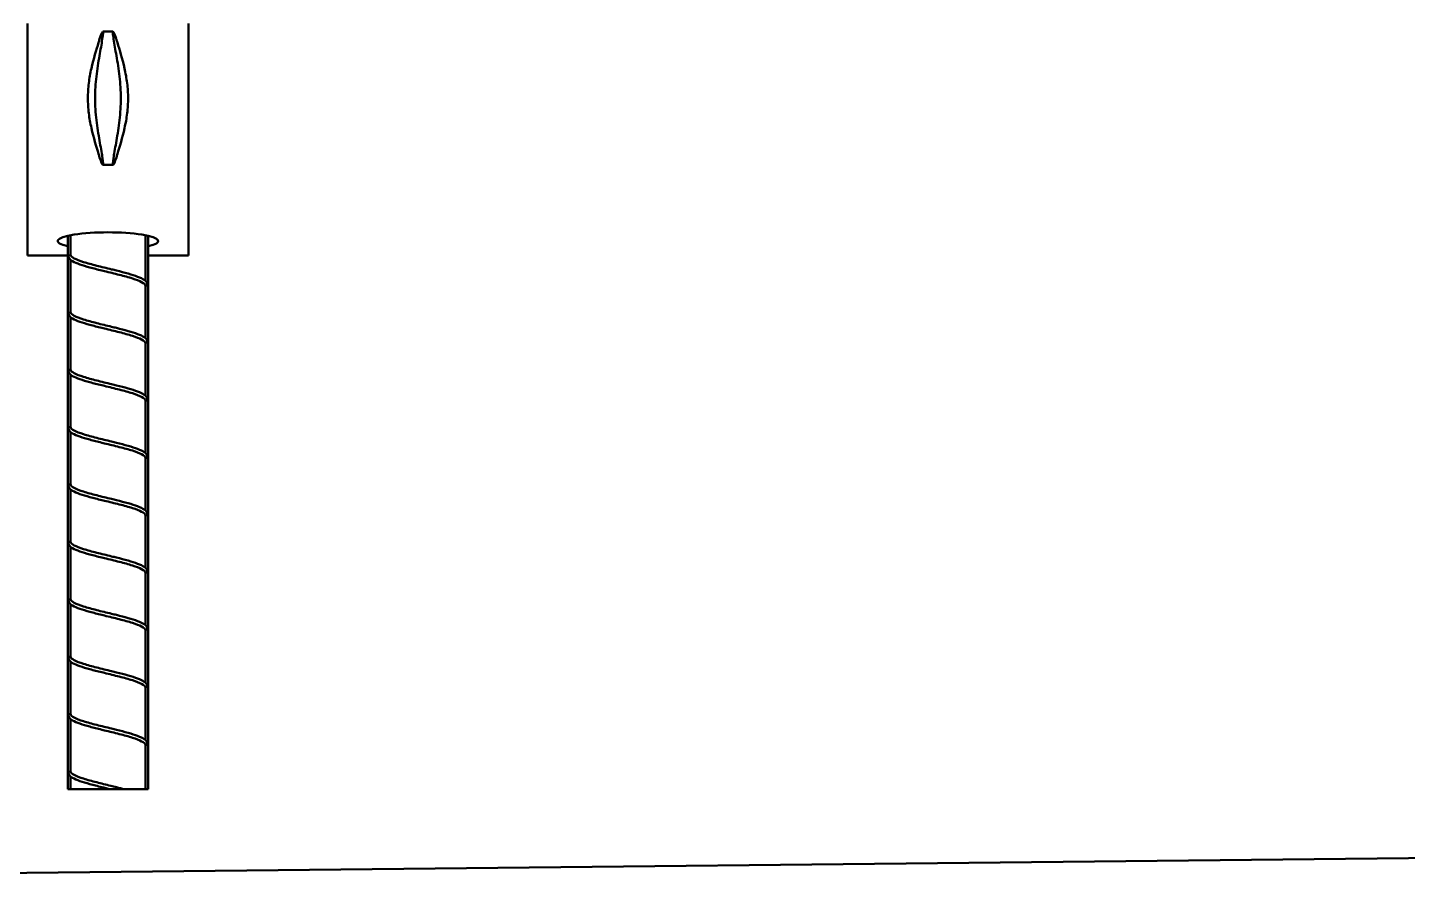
# Model space of a CAD drawing. Header units: inches. Extents: x 31 to 195, y 77 to 126.
# Drawn here: x 76.43 to 85.02, y 84.1 to 89.43 of the extents above; entities that cross this region are included whole.
import ezdxf

# ---------------------------------------------------------------- set-up
doc = ezdxf.new("R2010")
doc.units = ezdxf.units.IN
doc.header["$LTSCALE"] = 8
doc.header["$MEASUREMENT"] = 0
doc.layers.add('Visible (ANSI)', color=7, linetype='Continuous', lineweight=50)

msp = doc.modelspace()

# ---------------------------------------------------------------- linework, layer by layer
at = {"layer": 'Visible (ANSI)'}
for p, q in [((76.433108, 88.584217), (76.433108, 89.451351)), ((77.433108, 89.451351), (77.433108, 88.584217)), ((76.964372, 89.402207), (76.901513, 89.402182)), ((76.433108, 88.584217), (76.433108, 88.214914)), ((77.433108, 88.214914), (77.433108, 88.584217)), ((76.964702, 88.572207), (76.901843, 88.572182)), ((76.433108, 88.009082), (76.433108, 88.214914)), ((77.433108, 88.214914), (77.433108, 88.009082)), ((76.683733, 88.131541), (76.683733, 84.687955)), ((76.699213, 88.134825), (76.699213, 88.013677)), ((77.167003, 87.850848), (77.167003, 88.134825)), ((77.182483, 88.131541), (77.182483, 84.687955)), ((76.683733, 88.009082), (76.433108, 88.009082)), ((76.699213, 87.983028), (76.699213, 87.656534)), ((77.433108, 88.009082), (77.182483, 88.009082)), ((77.167003, 87.493705), (77.167003, 87.820421)), ((76.699213, 87.625886), (76.699213, 87.299392)), ((77.167003, 87.136562), (77.167003, 87.463278)), ((76.699213, 87.268743), (76.699213, 86.942249)), ((77.167003, 86.779419), (77.167003, 87.106135)), ((76.699213, 86.9116), (76.699213, 86.585106)), ((77.167003, 86.422276), (77.167003, 86.748992)), ((76.699213, 86.554457), (76.699213, 86.227963)), ((77.167003, 86.065133), (77.167003, 86.391849)), ((76.699213, 86.197314), (76.699213, 85.87082)), ((77.167003, 85.707991), (77.167003, 86.034706)), ((76.699213, 85.840171), (76.699213, 85.513677)), ((77.167003, 85.350848), (77.167003, 85.677564)), ((76.699213, 85.483028), (76.699213, 85.156534)), ((77.167003, 84.993705), (77.167003, 85.320421)), ((76.699213, 85.125886), (76.699213, 84.799392)), ((147.683733, 84.911013), (69.433118, 84.095903)), ((77.167003, 84.687955), (77.167003, 84.963278)), ((76.699213, 84.768743), (76.699213, 84.687955)), ((76.699213, 84.687955), (76.683733, 84.687955)), ((76.948878, 84.687955), (76.699213, 84.687955)), ((76.996271, 84.687955), (76.948878, 84.687955)), ((77.035968, 84.687955), (76.996271, 84.687955)), ((77.167003, 84.687955), (77.035968, 84.687955)), ((77.182483, 84.687955), (77.167003, 84.687955))]:
    msp.add_line(p, q, dxfattribs=at)
msp.add_ellipse((76.933108, 88.098838), major_axis=(-0.3125, 0), ratio=0.17364818, start_param=2.49476558, end_param=6.93001238, dxfattribs=at)
for points, knots in [([(76.880358, 89.35406), (76.880597, 89.354879), (76.880837, 89.355686), (76.885208, 89.370236), (76.889767, 89.3822), (76.897207, 89.398177), (76.900034, 89.402181), (76.901513, 89.402182)], [1.497528794, 1.497528794, 1.497528794, 1.497528794, 1.506293997, 1.506293997, 1.65781056, 1.65781056, 1.809327124, 1.809327124, 1.809327124, 1.809327124]), ([(76.901513, 89.402182), (76.902971, 89.402182), (76.903298, 89.398278), (76.901724, 89.382407), (76.899885, 89.370444), (76.897831, 89.355818), (76.89771, 89.354949), (76.897587, 89.354066)], [1.809327124, 1.809327124, 1.809327124, 1.809327124, 1.958690232, 1.958690232, 2.10805334, 2.10805334, 2.117335061, 2.117335061, 2.117335061, 2.117335061]), ([(76.968336, 89.354095), (76.968213, 89.354977), (76.968091, 89.355846), (76.966026, 89.37047), (76.964177, 89.382432), (76.962591, 89.398302), (76.962914, 89.402206), (76.964372, 89.402207)], [0.290928147, 0.290928147, 0.290928147, 0.290928147, 0.300209869, 0.300209869, 0.449572977, 0.449572977, 0.598936084, 0.598936084, 0.598936084, 0.598936084]), ([(76.964372, 89.402207), (76.965857, 89.402207), (76.968702, 89.398175), (76.976193, 89.382093), (76.980783, 89.370052), (76.985148, 89.355516), (76.985357, 89.354813), (76.985566, 89.354101)], [0.598936084, 0.598936084, 0.598936084, 0.598936084, 0.75103081, 0.75103081, 0.903125536, 0.903125536, 0.9107477, 0.9107477, 0.9107477, 0.9107477]), ([(76.808108, 88.987144), (76.808095, 89.017854), (76.810043, 89.049426), (76.817652, 89.112098), (76.823291, 89.143202), (76.843337, 89.232999), (76.860687, 89.288217), (76.87632, 89.340381), (76.878361, 89.347238), (76.880358, 89.35406)], [1.09730069, 1.09730069, 1.09730069, 1.09730069, 1.33130605, 1.33130605, 1.56531141, 1.56531141, 2.03332213, 2.03332213, 2.10345787, 2.10345787, 2.10345787, 2.10345787]), ([(76.897587, 89.354066), (76.893273, 89.323001), (76.886839, 89.288225), (76.873272, 89.210872), (76.866157, 89.167833), (76.856028, 89.078785), (76.853089, 89.032763), (76.853108, 88.987162)], [-1.02033115, -1.02033115, -1.02033115, -1.02033115, -0.69495997, -0.69495997, -0.34747998, -0.34747998, 0, 0, 0, 0]), ([(77.013108, 88.987226), (77.013089, 89.032827), (77.010114, 89.078846), (76.999914, 89.167886), (76.992766, 89.210919), (76.979137, 89.288261), (76.972675, 89.323033), (76.968336, 89.354095)], [6.66177475, 6.66177475, 6.66177475, 6.66177475, 7.00925474, 7.00925474, 7.35673472, 7.35673472, 7.6821059, 7.6821059, 7.6821059, 7.6821059]), ([(76.985566, 89.354101), (76.987568, 89.347281), (76.989615, 89.340426), (77.005289, 89.288275), (77.022683, 89.23307), (77.0428, 89.143289), (77.048464, 89.11219), (77.056123, 89.049524), (77.058095, 89.017953), (77.058108, 88.987244)], [7.00204599, 7.00204599, 7.00204599, 7.00204599, 7.07218173, 7.07218173, 7.54019245, 7.54019245, 7.77419781, 7.77419781, 8.00820317, 8.00820317, 8.00820317, 8.00820317]), ([(76.880649, 88.620287), (76.878647, 88.627107), (76.8766, 88.633963), (76.860926, 88.686114), (76.843532, 88.741318), (76.823415, 88.831099), (76.817751, 88.862198), (76.810092, 88.924864), (76.80812, 88.956435), (76.808108, 88.987144)], [7.00204599, 7.00204599, 7.00204599, 7.00204599, 7.07218173, 7.07218173, 7.54019245, 7.54019245, 7.77419781, 7.77419781, 8.00820317, 8.00820317, 8.00820317, 8.00820317]), ([(76.853108, 88.987162), (76.853126, 88.941561), (76.856101, 88.895542), (76.866301, 88.806502), (76.87345, 88.763469), (76.887079, 88.686127), (76.89354, 88.651355), (76.897879, 88.620294)], [0, 0, 0, 0, 0.34747998, 0.34747998, 0.69495997, 0.69495997, 1.02033115, 1.02033115, 1.02033115, 1.02033115]), ([(76.968628, 88.620322), (76.972942, 88.651387), (76.979376, 88.686164), (76.992943, 88.763517), (77.000058, 88.806555), (77.010187, 88.895604), (77.013126, 88.941625), (77.013108, 88.987226)], [5.6414436, 5.6414436, 5.6414436, 5.6414436, 5.96681478, 5.96681478, 6.31429477, 6.31429477, 6.66177475, 6.66177475, 6.66177475, 6.66177475]), ([(77.058108, 88.987244), (77.05812, 88.956534), (77.056172, 88.924962), (77.048563, 88.86229), (77.042924, 88.831186), (77.022878, 88.74139), (77.005529, 88.686171), (76.989896, 88.634008), (76.987854, 88.62715), (76.985858, 88.620329)], [1.09730069, 1.09730069, 1.09730069, 1.09730069, 1.33130605, 1.33130605, 1.56531141, 1.56531141, 2.03332213, 2.03332213, 2.10345787, 2.10345787, 2.10345787, 2.10345787]), ([(76.901843, 88.572182), (76.900358, 88.572181), (76.897513, 88.576213), (76.890022, 88.592295), (76.885432, 88.604336), (76.881067, 88.618872), (76.880858, 88.619575), (76.880649, 88.620287)], [0.598936084, 0.598936084, 0.598936084, 0.598936084, 0.75103081, 0.75103081, 0.903125536, 0.903125536, 0.9107477, 0.9107477, 0.9107477, 0.9107477]), ([(76.897879, 88.620294), (76.898002, 88.619411), (76.898124, 88.618542), (76.900189, 88.603918), (76.902038, 88.591956), (76.903624, 88.576087), (76.903301, 88.572182), (76.901843, 88.572182)], [0.290928147, 0.290928147, 0.290928147, 0.290928147, 0.300209869, 0.300209869, 0.449572977, 0.449572977, 0.598936084, 0.598936084, 0.598936084, 0.598936084]), ([(76.964702, 88.572207), (76.963244, 88.572206), (76.962918, 88.57611), (76.964491, 88.591981), (76.96633, 88.603944), (76.968384, 88.61857), (76.968505, 88.619439), (76.968628, 88.620322)], [1.809325195, 1.809325195, 1.809325195, 1.809325195, 1.958688303, 1.958688303, 2.108051411, 2.108051411, 2.117333132, 2.117333132, 2.117333132, 2.117333132]), ([(76.985858, 88.620329), (76.985649, 88.619617), (76.985441, 88.618914), (76.981088, 88.604374), (76.976507, 88.59233), (76.969029, 88.576241), (76.966187, 88.572207), (76.964702, 88.572207)], [1.49751358, 1.49751358, 1.49751358, 1.49751358, 1.505135743, 1.505135743, 1.657230469, 1.657230469, 1.809325195, 1.809325195, 1.809325195, 1.809325195]), ([(76.688625, 88.00066), (76.688599, 88.000794), (76.688575, 88.000928), (76.688401, 88.001974), (76.688332, 88.002908), (76.688347, 88.003836)], [0.38437867002, 0.38437867002, 0.38437867002, 0.38437867002, 0.38542915143, 0.38542915143, 0.39249734032, 0.39249734032, 0.39249734032, 0.39249734032]), ([(76.688347, 88.003836), (76.688347, 88.003838), (76.688347, 88.003839), (76.688361, 88.004741), (76.688454, 88.00564), (76.68864, 88.006505), (76.688884, 88.007644), (76.689281, 88.008694), (76.690451, 88.010508), (76.69118, 88.011228), (76.693026, 88.012432), (76.694161, 88.012877), (76.696615, 88.01346), (76.697886, 88.013614), (76.699213, 88.013677)], [0.3924973403, 0.3924973403, 0.3924973403, 0.3924973403, 0.392510316, 0.392510316, 0.3993691772, 0.3993691772, 0.3993691772, 0.408407219, 0.408407219, 0.4171700135, 0.4171700135, 0.4267990698, 0.4267990698, 0.4356401598, 0.4356401598, 0.4356401598, 0.4356401598]), ([(76.894272, 87.91553), (76.868605, 87.921842), (76.843264, 87.928235), (76.797405, 87.940812), (76.776286, 87.947152), (76.740091, 87.959906), (76.724729, 87.966452), (76.701389, 87.980142), (76.693211, 87.986737), (76.689229, 87.998086), (76.688884, 87.99933), (76.688625, 88.00066)], [0, 0, 0, 0, 0.203430746, 0.203430746, 0.404937263, 0.404937263, 0.610847612, 0.610847612, 0.824043032, 0.824043032, 0.848613207, 0.848613207, 0.848613207, 0.848613207]), ([(76.699213, 88.013677), (76.701222, 88.00606), (76.709512, 87.998518), (76.737665, 87.983283), (76.757244, 87.975742), (76.805073, 87.960507), (76.832838, 87.952965), (76.892764, 87.93773), (76.924318, 87.930188), (76.965705, 87.920105), (76.97573, 87.917646), (76.985598, 87.915191)], [0, 0, 0, 0, 0.24627901, 0.24627901, 0.49255802, 0.49255802, 0.73883703, 0.73883703, 0.98511604, 0.98511604, 1.06484963, 1.06484963, 1.06484963, 1.06484963]), ([(77.167003, 87.820421), (77.164993, 87.828038), (77.156704, 87.83558), (77.12855, 87.850815), (77.108971, 87.858356), (77.061143, 87.873591), (77.033377, 87.881133), (76.973451, 87.896368), (76.941897, 87.90391), (76.905147, 87.912863), (76.89969, 87.914198), (76.894272, 87.91553)], [0, 0, 0, 0, 0.24627901, 0.24627901, 0.49255802, 0.49255802, 0.73883703, 0.73883703, 0.98511604, 0.98511604, 1.02832352, 1.02832352, 1.02832352, 1.02832352]), ([(76.985598, 87.915191), (77.011061, 87.908855), (77.035931, 87.902437), (77.08041, 87.889803), (77.100605, 87.883431), (77.134656, 87.870564), (77.14875, 87.863956), (77.168653, 87.85037), (77.175426, 87.844102), (77.177577, 87.833082)], [0, 0, 0, 0, 0.203969624, 0.203969624, 0.406026718, 0.406026718, 0.612891389, 0.612891389, 0.811777187, 0.811777187, 0.811777187, 0.811777187]), ([(77.177868, 87.830288), (77.177885, 87.829202), (77.177791, 87.828113), (77.177314, 87.826028), (77.176933, 87.825066), (77.175817, 87.823394), (77.175123, 87.822731), (77.173718, 87.821836), (77.173094, 87.821544), (77.171701, 87.821049), (77.170931, 87.82086), (77.169143, 87.820551), (77.168089, 87.820457), (77.167003, 87.820421)], [0.1752991107, 0.1752991107, 0.1752991107, 0.1752991107, 0.1831566918, 0.1831566918, 0.1911812827, 0.1911812827, 0.1990584006, 0.1990584006, 0.2045175317, 0.2045175317, 0.2105546456, 0.2105546456, 0.2181698195, 0.2181698195, 0.2181698195, 0.2181698195]), ([(77.177578, 87.833082), (77.177707, 87.83242), (77.177793, 87.831745), (77.177854, 87.830808), (77.177864, 87.830548), (77.177868, 87.830288)], [0.16849143809, 0.16849143809, 0.16849143809, 0.16849143809, 0.17341945123, 0.17341945123, 0.17529911074, 0.17529911074, 0.17529911074, 0.17529911074]), ([(76.688625, 87.643517), (76.688619, 87.643549), (76.688613, 87.643581), (76.688418, 87.644617), (76.688331, 87.645658), (76.688347, 87.646693)], [0.39513894314, 0.39513894314, 0.39513894314, 0.39513894314, 0.39538977367, 0.39538977367, 0.4032782231, 0.4032782231, 0.4032782231, 0.4032782231]), ([(76.688347, 87.646693), (76.688349, 87.646829), (76.688353, 87.646965), (76.688359, 87.6471), (76.688414, 87.648406), (76.688636, 87.649688), (76.689456, 87.651885), (76.689993, 87.652781), (76.691452, 87.654322), (76.692343, 87.65491), (76.694542, 87.655874), (76.695898, 87.656198), (76.697981, 87.656455), (76.698593, 87.656505), (76.699213, 87.656534)], [0.4032782231, 0.4032782231, 0.4032782231, 0.4032782231, 0.4043129536, 0.4043129536, 0.4043129536, 0.414280969, 0.414280969, 0.4230712239, 0.4230712239, 0.4321763203, 0.4321763203, 0.4428090223, 0.4428090223, 0.4470970978, 0.4470970978, 0.4470970978, 0.4470970978]), ([(76.894272, 87.558387), (76.868605, 87.564699), (76.843264, 87.571092), (76.797405, 87.583669), (76.776286, 87.590009), (76.740091, 87.602763), (76.724729, 87.609309), (76.701389, 87.622999), (76.693211, 87.629595), (76.689229, 87.640943), (76.688884, 87.642187), (76.688625, 87.643517)], [0, 0, 0, 0, 0.203430746, 0.203430746, 0.404937263, 0.404937263, 0.610847612, 0.610847612, 0.824043032, 0.824043032, 0.848613207, 0.848613207, 0.848613207, 0.848613207]), ([(76.699213, 87.656534), (76.701222, 87.648917), (76.709512, 87.641375), (76.737665, 87.62614), (76.757244, 87.618599), (76.805073, 87.603364), (76.832838, 87.595822), (76.892764, 87.580587), (76.924318, 87.573046), (76.965705, 87.562962), (76.97573, 87.560504), (76.985598, 87.558048)], [0, 0, 0, 0, 0.24627901, 0.24627901, 0.49255802, 0.49255802, 0.73883703, 0.73883703, 0.98511604, 0.98511604, 1.06484963, 1.06484963, 1.06484963, 1.06484963]), ([(77.167003, 87.463278), (77.164993, 87.470895), (77.156704, 87.478437), (77.12855, 87.493672), (77.108971, 87.501214), (77.061143, 87.516449), (77.033377, 87.52399), (76.973451, 87.539225), (76.941897, 87.546767), (76.905147, 87.555721), (76.89969, 87.557055), (76.894272, 87.558387)], [0, 0, 0, 0, 0.24627901, 0.24627901, 0.49255802, 0.49255802, 0.73883703, 0.73883703, 0.98511604, 0.98511604, 1.02832352, 1.02832352, 1.02832352, 1.02832352]), ([(76.985598, 87.558048), (77.011061, 87.551712), (77.035931, 87.545294), (77.08041, 87.53266), (77.100605, 87.526288), (77.134656, 87.513422), (77.14875, 87.506813), (77.168653, 87.493227), (77.175426, 87.486959), (77.177577, 87.47594)], [0, 0, 0, 0, 0.203969624, 0.203969624, 0.406026718, 0.406026718, 0.612891389, 0.612891389, 0.811777187, 0.811777187, 0.811777187, 0.811777187]), ([(77.177868, 87.473145), (77.177875, 87.4727), (77.177863, 87.472255), (77.177743, 87.470618), (77.177509, 87.469459), (77.176683, 87.467461), (77.176147, 87.466651), (77.174995, 87.465529), (77.174486, 87.465156), (77.17332, 87.464497), (77.172663, 87.464227), (77.170637, 87.4636), (77.169129, 87.463381), (77.167341, 87.46329), (77.167172, 87.463283), (77.167003, 87.463278)], [0.1675796644, 0.1675796644, 0.1675796644, 0.1675796644, 0.1708946609, 0.1708946609, 0.1799029974, 0.1799029974, 0.1880046101, 0.1880046101, 0.1932974994, 0.1932974994, 0.1990819275, 0.1990819275, 0.2102897026, 0.2102897026, 0.211455362, 0.211455362, 0.211455362, 0.211455362]), ([(76.688347, 87.28955), (76.688352, 87.289879), (76.688368, 87.290206), (76.688498, 87.291796), (76.688762, 87.29302), (76.689666, 87.295124), (76.690249, 87.295978), (76.691806, 87.297443), (76.692754, 87.297993), (76.695073, 87.298881), (76.6965, 87.299166), (76.698432, 87.299346), (76.698821, 87.299373), (76.699213, 87.299392)], [0.2178489904, 0.2178489904, 0.2178489904, 0.2178489904, 0.2204727053, 0.2204727053, 0.2306636802, 0.2306636802, 0.2398632303, 0.2398632303, 0.2495796975, 0.2495796975, 0.2610517094, 0.2610517094, 0.2639067203, 0.2639067203, 0.2639067203, 0.2639067203]), ([(76.699213, 87.299392), (76.701222, 87.291774), (76.709512, 87.284232), (76.737665, 87.268997), (76.757244, 87.261456), (76.805073, 87.246221), (76.832838, 87.238679), (76.892764, 87.223444), (76.924318, 87.215903), (76.965705, 87.205819), (76.97573, 87.203361), (76.985598, 87.200905)], [0, 0, 0, 0, 0.24627901, 0.24627901, 0.49255802, 0.49255802, 0.73883703, 0.73883703, 0.98511604, 0.98511604, 1.06484963, 1.06484963, 1.06484963, 1.06484963]), ([(76.688625, 87.286374), (76.688622, 87.286391), (76.688619, 87.286407), (76.68842, 87.287445), (76.68833, 87.288501), (76.688347, 87.28955)], [0.20932914629, 0.20932914629, 0.20932914629, 0.20932914629, 0.20946479849, 0.20946479849, 0.21784899037, 0.21784899037, 0.21784899037, 0.21784899037]), ([(76.894272, 87.201244), (76.868605, 87.207556), (76.843264, 87.213949), (76.797405, 87.226526), (76.776286, 87.232866), (76.740091, 87.24562), (76.724729, 87.252166), (76.701389, 87.265856), (76.693211, 87.272452), (76.689229, 87.2838), (76.688884, 87.285045), (76.688625, 87.286374)], [0, 0, 0, 0, 0.203430746, 0.203430746, 0.404937263, 0.404937263, 0.610847612, 0.610847612, 0.824043032, 0.824043032, 0.848613207, 0.848613207, 0.848613207, 0.848613207]), ([(77.167003, 87.106135), (77.164993, 87.113752), (77.156704, 87.121294), (77.12855, 87.136529), (77.108971, 87.144071), (77.061143, 87.159306), (77.033377, 87.166847), (76.973451, 87.182082), (76.941897, 87.189624), (76.905147, 87.198578), (76.89969, 87.199912), (76.894272, 87.201244)], [0, 0, 0, 0, 0.24627901, 0.24627901, 0.49255802, 0.49255802, 0.73883703, 0.73883703, 0.98511604, 0.98511604, 1.02832352, 1.02832352, 1.02832352, 1.02832352]), ([(76.985598, 87.200905), (77.011061, 87.194569), (77.035931, 87.188151), (77.08041, 87.175517), (77.100605, 87.169145), (77.134656, 87.156279), (77.14875, 87.14967), (77.168653, 87.136084), (77.175426, 87.129816), (77.177577, 87.118797)], [0, 0, 0, 0, 0.203969624, 0.203969624, 0.406026718, 0.406026718, 0.612891389, 0.612891389, 0.811777187, 0.811777187, 0.811777187, 0.811777187]), ([(77.177868, 87.116002), (77.177882, 87.115098), (77.177819, 87.114192), (77.177466, 87.112228), (77.177128, 87.111212), (77.176101, 87.109448), (77.175455, 87.108741), (77.174127, 87.10778), (77.173537, 87.107464), (77.172212, 87.106919), (77.171476, 87.106707), (77.169555, 87.106304), (77.168305, 87.106178), (77.167003, 87.106135)], [0.1845157507, 0.1845157507, 0.1845157507, 0.1845157507, 0.1910435178, 0.1910435178, 0.1992191078, 0.1992191078, 0.2070506447, 0.2070506447, 0.2123951295, 0.2123951295, 0.2182873796, 0.2182873796, 0.2272560261, 0.2272560261, 0.2272560261, 0.2272560261]), ([(77.177578, 87.118797), (77.17767, 87.118323), (77.17774, 87.117843), (77.177834, 87.11691), (77.177861, 87.116456), (77.177868, 87.116002)], [0.17771291799, 0.17771291799, 0.17771291799, 0.17771291799, 0.18123996023, 0.18123996023, 0.18451575071, 0.18451575071, 0.18451575071, 0.18451575071]), ([(76.688625, 86.929231), (76.688578, 86.929474), (76.688536, 86.92972), (76.688386, 86.930771), (76.688334, 86.931592), (76.688347, 86.932407)], [0.21651294386, 0.21651294386, 0.21651294386, 0.21651294386, 0.21857232753, 0.21857232753, 0.22526454116, 0.22526454116, 0.22526454116, 0.22526454116]), ([(76.688347, 86.932407), (76.688356, 86.932959), (76.688394, 86.933509), (76.688622, 86.935265), (76.688937, 86.936421), (76.689944, 86.938422), (76.690588, 86.939231), (76.692253, 86.940586), (76.693267, 86.9411), (76.695776, 86.941904), (76.697289, 86.942137), (76.699008, 86.942238), (76.69911, 86.942244), (76.699213, 86.942249)], [0.2252645412, 0.2252645412, 0.2252645412, 0.2252645412, 0.2297909148, 0.2297909148, 0.2399641604, 0.2399641604, 0.2495105043, 0.2495105043, 0.2595133489, 0.2595133489, 0.2711170858, 0.2711170858, 0.2718476817, 0.2718476817, 0.2718476817, 0.2718476817]), ([(76.894272, 86.844102), (76.868605, 86.850413), (76.843264, 86.856806), (76.797405, 86.869383), (76.776286, 86.875723), (76.740091, 86.888478), (76.724729, 86.895023), (76.701389, 86.908713), (76.693211, 86.915309), (76.689229, 86.926658), (76.688884, 86.927902), (76.688625, 86.929231)], [0, 0, 0, 0, 0.203430746, 0.203430746, 0.404937263, 0.404937263, 0.610847612, 0.610847612, 0.824043032, 0.824043032, 0.848613207, 0.848613207, 0.848613207, 0.848613207]), ([(76.699213, 86.942249), (76.701222, 86.934631), (76.709512, 86.92709), (76.737665, 86.911855), (76.757244, 86.904313), (76.805073, 86.889078), (76.832838, 86.881536), (76.892764, 86.866301), (76.924318, 86.85876), (76.965705, 86.848676), (76.97573, 86.846218), (76.985598, 86.843762)], [0, 0, 0, 0, 0.24627901, 0.24627901, 0.49255802, 0.49255802, 0.73883703, 0.73883703, 0.98511604, 0.98511604, 1.06484963, 1.06484963, 1.06484963, 1.06484963]), ([(77.167003, 86.748992), (77.164993, 86.75661), (77.156704, 86.764151), (77.12855, 86.779386), (77.108971, 86.786928), (77.061143, 86.802163), (77.033377, 86.809704), (76.973451, 86.824939), (76.941897, 86.832481), (76.905147, 86.841435), (76.89969, 86.842769), (76.894272, 86.844102)], [0, 0, 0, 0, 0.24627901, 0.24627901, 0.49255802, 0.49255802, 0.73883703, 0.73883703, 0.98511604, 0.98511604, 1.02832352, 1.02832352, 1.02832352, 1.02832352]), ([(76.985598, 86.843763), (77.011061, 86.837426), (77.035931, 86.831009), (77.08041, 86.818374), (77.100605, 86.812002), (77.134656, 86.799136), (77.14875, 86.792527), (77.168653, 86.778941), (77.175426, 86.772673), (77.177577, 86.761654)], [0, 0, 0, 0, 0.203969624, 0.203969624, 0.406026718, 0.406026718, 0.612891389, 0.612891389, 0.811777187, 0.811777187, 0.811777187, 0.811777187]), ([(77.177868, 86.75886), (77.177875, 86.758453), (77.177865, 86.758046), (77.17776, 86.756438), (77.177534, 86.755266), (77.176723, 86.753249), (77.176198, 86.752431), (77.17506, 86.751296), (77.174557, 86.750919), (77.173404, 86.750251), (77.172754, 86.749976), (77.170749, 86.749337), (77.169255, 86.74911), (77.167432, 86.749009), (77.167218, 86.748999), (77.167003, 86.748992)], [0.1699628304, 0.1699628304, 0.1699628304, 0.1699628304, 0.1732543806, 0.1732543806, 0.1830971415, 0.1830971415, 0.1918827868, 0.1918827868, 0.1975981064, 0.1975981064, 0.2038322418, 0.2038322418, 0.2158701331, 0.2158701331, 0.2174664215, 0.2174664215, 0.2174664215, 0.2174664215]), ([(76.688625, 86.572088), (76.688617, 86.572129), (76.688609, 86.57217), (76.688416, 86.573209), (76.688331, 86.57424), (76.688347, 86.575265)], [0.20929211544, 0.20929211544, 0.20929211544, 0.20929211544, 0.20962760841, 0.20962760841, 0.21780893127, 0.21780893127, 0.21780893127, 0.21780893127]), ([(76.688347, 86.575265), (76.688352, 86.575617), (76.68837, 86.575968), (76.68851, 86.577576), (76.688779, 86.578793), (76.689694, 86.580886), (76.690282, 86.581735), (76.691852, 86.583189), (76.692808, 86.583735), (76.695142, 86.584613), (76.696578, 86.584893), (76.69849, 86.585064), (76.69885, 86.585088), (76.699213, 86.585106)], [0.2178089313, 0.2178089313, 0.2178089313, 0.2178089313, 0.2206225408, 0.2206225408, 0.2307772699, 0.2307772699, 0.2399744661, 0.2399744661, 0.2497135194, 0.2497135194, 0.2612272298, 0.2612272298, 0.2638712066, 0.2638712066, 0.2638712066, 0.2638712066]), ([(76.894272, 86.486959), (76.868605, 86.493271), (76.843264, 86.499663), (76.797405, 86.51224), (76.776286, 86.518581), (76.740091, 86.531335), (76.724729, 86.537881), (76.701389, 86.55157), (76.693211, 86.558166), (76.689229, 86.569515), (76.688884, 86.570759), (76.688625, 86.572088)], [0, 0, 0, 0, 0.203430746, 0.203430746, 0.404937263, 0.404937263, 0.610847612, 0.610847612, 0.824043032, 0.824043032, 0.848613207, 0.848613207, 0.848613207, 0.848613207]), ([(76.699213, 86.585106), (76.701222, 86.577488), (76.709512, 86.569947), (76.737665, 86.554712), (76.757244, 86.54717), (76.805073, 86.531935), (76.832838, 86.524394), (76.892764, 86.509159), (76.924318, 86.501617), (76.965705, 86.491533), (76.97573, 86.489075), (76.985598, 86.48662)], [0, 0, 0, 0, 0.24627901, 0.24627901, 0.49255802, 0.49255802, 0.73883703, 0.73883703, 0.98511604, 0.98511604, 1.06484963, 1.06484963, 1.06484963, 1.06484963]), ([(77.167003, 86.391849), (77.164993, 86.399467), (77.156704, 86.407008), (77.12855, 86.422243), (77.108971, 86.429785), (77.061143, 86.44502), (77.033377, 86.452562), (76.973451, 86.467797), (76.941897, 86.475338), (76.905147, 86.484292), (76.89969, 86.485626), (76.894272, 86.486959)], [0, 0, 0, 0, 0.24627901, 0.24627901, 0.49255802, 0.49255802, 0.73883703, 0.73883703, 0.98511604, 0.98511604, 1.02832352, 1.02832352, 1.02832352, 1.02832352]), ([(76.985598, 86.48662), (77.011061, 86.480283), (77.035931, 86.473866), (77.08041, 86.461231), (77.100605, 86.454859), (77.134656, 86.441993), (77.14875, 86.435385), (77.168653, 86.421798), (77.175426, 86.41553), (77.177577, 86.404511)], [0, 0, 0, 0, 0.203969624, 0.203969624, 0.406026718, 0.406026718, 0.612891389, 0.612891389, 0.811777187, 0.811777187, 0.811777187, 0.811777187]), ([(77.177868, 86.401717), (77.177872, 86.401473), (77.17787, 86.40123), (77.177823, 86.399739), (77.177631, 86.398513), (77.176885, 86.396416), (77.176396, 86.395566), (77.175056, 86.394089), (77.174229, 86.393519), (77.172164, 86.392566), (77.170866, 86.392236), (77.168644, 86.391938), (77.167831, 86.391877), (77.167003, 86.391849)], [0.1764879601, 0.1764879601, 0.1764879601, 0.1764879601, 0.1785969944, 0.1785969944, 0.1894469559, 0.1894469559, 0.1988836438, 0.1988836438, 0.2087466267, 0.2087466267, 0.2205212819, 0.2205212819, 0.226969486, 0.226969486, 0.226969486, 0.226969486]), ([(76.688347, 86.218122), (76.688348, 86.218165), (76.688348, 86.218207), (76.688377, 86.219406), (76.688534, 86.220556), (76.688853, 86.221631), (76.689173, 86.222709), (76.689646, 86.223672), (76.690968, 86.225333), (76.691781, 86.225979), (76.69381, 86.227052), (76.695063, 86.227433), (76.697339, 86.227826), (76.698264, 86.227918), (76.699213, 86.227963)], [0.3931514382, 0.3931514382, 0.3931514382, 0.3931514382, 0.3934781864, 0.3934781864, 0.4022850333, 0.4022850333, 0.4022850333, 0.4111166876, 0.4111166876, 0.4200005623, 0.4200005623, 0.430145147, 0.430145147, 0.4366148425, 0.4366148425, 0.4366148425, 0.4366148425]), ([(76.894272, 86.129816), (76.868605, 86.136128), (76.843264, 86.142521), (76.797405, 86.155097), (76.776286, 86.161438), (76.740091, 86.174192), (76.724729, 86.180738), (76.701389, 86.194428), (76.693211, 86.201023), (76.689229, 86.212372), (76.688884, 86.213616), (76.688625, 86.214945)], [0, 0, 0, 0, 0.203430746, 0.203430746, 0.404937263, 0.404937263, 0.610847612, 0.610847612, 0.824043032, 0.824043032, 0.848613207, 0.848613207, 0.848613207, 0.848613207]), ([(76.699213, 86.227963), (76.701222, 86.220346), (76.709512, 86.212804), (76.737665, 86.197569), (76.757244, 86.190027), (76.805073, 86.174792), (76.832838, 86.167251), (76.892764, 86.152016), (76.924318, 86.144474), (76.965705, 86.13439), (76.97573, 86.131932), (76.985598, 86.129477)], [0, 0, 0, 0, 0.24627901, 0.24627901, 0.49255802, 0.49255802, 0.73883703, 0.73883703, 0.98511604, 0.98511604, 1.06484963, 1.06484963, 1.06484963, 1.06484963]), ([(77.167003, 86.034706), (77.164993, 86.042324), (77.156704, 86.049865), (77.12855, 86.0651), (77.108971, 86.072642), (77.061143, 86.087877), (77.033377, 86.095419), (76.973451, 86.110654), (76.941897, 86.118195), (76.905147, 86.127149), (76.89969, 86.128483), (76.894272, 86.129816)], [0, 0, 0, 0, 0.24627901, 0.24627901, 0.49255802, 0.49255802, 0.73883703, 0.73883703, 0.98511604, 0.98511604, 1.02832352, 1.02832352, 1.02832352, 1.02832352]), ([(76.985598, 86.129477), (77.011061, 86.123141), (77.035931, 86.116723), (77.08041, 86.104088), (77.100605, 86.097716), (77.134656, 86.08485), (77.14875, 86.078242), (77.168653, 86.064655), (77.175426, 86.058388), (77.177577, 86.047368)], [0, 0, 0, 0, 0.203969624, 0.203969624, 0.406026718, 0.406026718, 0.612891389, 0.612891389, 0.811777187, 0.811777187, 0.811777187, 0.811777187]), ([(77.177868, 86.044574), (77.177887, 86.043371), (77.17777, 86.042166), (77.177205, 86.040009), (77.176794, 86.039081), (77.175619, 86.037467), (77.17489, 86.03683), (77.173042, 86.03575), (77.171881, 86.035352), (77.169453, 86.034866), (77.168251, 86.034748), (77.167003, 86.034706)], [0.4028967774, 0.4028967774, 0.4028967774, 0.4028967774, 0.4120665256, 0.4120665256, 0.4204626965, 0.4204626965, 0.4288604533, 0.4288604533, 0.4385650175, 0.4385650175, 0.4469021373, 0.4469021373, 0.4469021373, 0.4469021373]), ([(77.177577, 86.047368), (77.177729, 86.046589), (77.177823, 86.045789), (77.177856, 86.044986), (77.177862, 86.044849), (77.177866, 86.044711), (77.177868, 86.044574)], [0.39572051897, 0.39572051897, 0.39572051897, 0.39572051897, 0.40184765872, 0.40184765872, 0.40184765872, 0.40289677739, 0.40289677739, 0.40289677739, 0.40289677739]), ([(76.688347, 85.860979), (76.688349, 85.861082), (76.688351, 85.861185), (76.688402, 85.862602), (76.688617, 85.863894), (76.689423, 85.866106), (76.689953, 85.867009), (76.691396, 85.868563), (76.692278, 85.869158), (76.694457, 85.870133), (76.695802, 85.870464), (76.697908, 85.870735), (76.698556, 85.870789), (76.699213, 85.87082)], [0.2022448355, 0.2022448355, 0.2022448355, 0.2022448355, 0.2030189391, 0.2030189391, 0.2128761441, 0.2128761441, 0.2215521381, 0.2215521381, 0.2305244536, 0.2305244536, 0.2409970467, 0.2409970467, 0.2454979619, 0.2454979619, 0.2454979619, 0.2454979619]), ([(76.894272, 85.772673), (76.868605, 85.778985), (76.843264, 85.785378), (76.797405, 85.797954), (76.776286, 85.804295), (76.740091, 85.817049), (76.724729, 85.823595), (76.701389, 85.837285), (76.693211, 85.84388), (76.689229, 85.855229), (76.688884, 85.856473), (76.688625, 85.857803)], [0, 0, 0, 0, 0.203430746, 0.203430746, 0.404937263, 0.404937263, 0.610847612, 0.610847612, 0.824043032, 0.824043032, 0.848613207, 0.848613207, 0.848613207, 0.848613207]), ([(76.699213, 85.87082), (76.701222, 85.863203), (76.709512, 85.855661), (76.737665, 85.840426), (76.757244, 85.832884), (76.805073, 85.817649), (76.832838, 85.810108), (76.892764, 85.794873), (76.924318, 85.787331), (76.965705, 85.777248), (76.97573, 85.774789), (76.985598, 85.772334)], [0, 0, 0, 0, 0.24627901, 0.24627901, 0.49255802, 0.49255802, 0.73883703, 0.73883703, 0.98511604, 0.98511604, 1.06484963, 1.06484963, 1.06484963, 1.06484963]), ([(77.167003, 85.677564), (77.164993, 85.685181), (77.156704, 85.692723), (77.12855, 85.707958), (77.108971, 85.715499), (77.061143, 85.730734), (77.033377, 85.738276), (76.973451, 85.753511), (76.941897, 85.761052), (76.905147, 85.770006), (76.89969, 85.77134), (76.894272, 85.772673)], [0, 0, 0, 0, 0.24627901, 0.24627901, 0.49255802, 0.49255802, 0.73883703, 0.73883703, 0.98511604, 0.98511604, 1.02832352, 1.02832352, 1.02832352, 1.02832352]), ([(76.985598, 85.772334), (77.011061, 85.765998), (77.035931, 85.75958), (77.08041, 85.746946), (77.100605, 85.740573), (77.134656, 85.727707), (77.14875, 85.721099), (77.168653, 85.707513), (77.175426, 85.701245), (77.177577, 85.690225)], [0, 0, 0, 0, 0.203969624, 0.203969624, 0.406026718, 0.406026718, 0.612891389, 0.612891389, 0.811777187, 0.811777187, 0.811777187, 0.811777187]), ([(77.177868, 85.687431), (77.177887, 85.686228), (77.17777, 85.685024), (77.177205, 85.682867), (77.176794, 85.681938), (77.175619, 85.680324), (77.17489, 85.679688), (77.173042, 85.678608), (77.171881, 85.678209), (77.169453, 85.677723), (77.168251, 85.677605), (77.167003, 85.677564)], [0.4171820227, 0.4171820227, 0.4171820227, 0.4171820227, 0.4264402275, 0.4264402275, 0.4349178715, 0.4349178715, 0.4433966024, 0.4433966024, 0.4531941665, 0.4531941665, 0.4616119879, 0.4616119879, 0.4616119879, 0.4616119879]), ([(77.177578, 85.690225), (77.17773, 85.689444), (77.177823, 85.688644), (77.177862, 85.687706), (77.177866, 85.687569), (77.177868, 85.687431)], [0.40995203686, 0.40995203686, 0.40995203686, 0.40995203686, 0.41612178014, 0.41612178014, 0.41718202271, 0.41718202271, 0.41718202271, 0.41718202271]), ([(76.688347, 85.503836), (76.68835, 85.504028), (76.688357, 85.50422), (76.688437, 85.505706), (76.688671, 85.506972), (76.689516, 85.509141), (76.690066, 85.510025), (76.691553, 85.511543), (76.69246, 85.51212), (76.694693, 85.513062), (76.69607, 85.513375), (76.69811, 85.513608), (76.698658, 85.513651), (76.699213, 85.513677)], [0.1992938908, 0.1992938908, 0.1992938908, 0.1992938908, 0.2007181506, 0.2007181506, 0.2103623065, 0.2103623065, 0.2189376673, 0.2189376673, 0.227887122, 0.227887122, 0.2383941627, 0.2383941627, 0.242163294, 0.242163294, 0.242163294, 0.242163294]), ([(76.894272, 85.41553), (76.868605, 85.421842), (76.843264, 85.428235), (76.797405, 85.440812), (76.776286, 85.447152), (76.740091, 85.459906), (76.724729, 85.466452), (76.701389, 85.480142), (76.693211, 85.486737), (76.689229, 85.498086), (76.688884, 85.49933), (76.688625, 85.50066)], [0, 0, 0, 0, 0.203430746, 0.203430746, 0.404937263, 0.404937263, 0.610847612, 0.610847612, 0.824043032, 0.824043032, 0.848613207, 0.848613207, 0.848613207, 0.848613207]), ([(76.699213, 85.513677), (76.701222, 85.50606), (76.709512, 85.498518), (76.737665, 85.483283), (76.757244, 85.475742), (76.805073, 85.460507), (76.832838, 85.452965), (76.892764, 85.43773), (76.924318, 85.430188), (76.965705, 85.420105), (76.97573, 85.417646), (76.985598, 85.415191)], [0, 0, 0, 0, 0.24627901, 0.24627901, 0.49255802, 0.49255802, 0.73883703, 0.73883703, 0.98511604, 0.98511604, 1.06484963, 1.06484963, 1.06484963, 1.06484963]), ([(77.167003, 85.320421), (77.164993, 85.328038), (77.156704, 85.33558), (77.12855, 85.350815), (77.108971, 85.358356), (77.061143, 85.373591), (77.033377, 85.381133), (76.973451, 85.396368), (76.941897, 85.40391), (76.905147, 85.412863), (76.89969, 85.414198), (76.894272, 85.41553)], [0, 0, 0, 0, 0.24627901, 0.24627901, 0.49255802, 0.49255802, 0.73883703, 0.73883703, 0.98511604, 0.98511604, 1.02832352, 1.02832352, 1.02832352, 1.02832352]), ([(76.985598, 85.415191), (77.011061, 85.408855), (77.035931, 85.402437), (77.08041, 85.389803), (77.100605, 85.383431), (77.134656, 85.370564), (77.14875, 85.363956), (77.168653, 85.35037), (77.175426, 85.344102), (77.177577, 85.333082)], [0, 0, 0, 0, 0.203969624, 0.203969624, 0.406026718, 0.406026718, 0.612891389, 0.612891389, 0.811777187, 0.811777187, 0.811777187, 0.811777187]), ([(77.177868, 85.330288), (77.177872, 85.330044), (77.17787, 85.329801), (77.177823, 85.328311), (77.177631, 85.327084), (77.176885, 85.324987), (77.176396, 85.324137), (77.175056, 85.322661), (77.174229, 85.322091), (77.172164, 85.321138), (77.170866, 85.320807), (77.168644, 85.32051), (77.167831, 85.320448), (77.167003, 85.320421)], [0.1764871489, 0.1764871489, 0.1764871489, 0.1764871489, 0.1785961671, 0.1785961671, 0.1894460381, 0.1894460381, 0.1988826441, 0.1988826441, 0.2087455383, 0.2087455383, 0.2205200836, 0.2205200836, 0.2269682247, 0.2269682247, 0.2269682247, 0.2269682247]), ([(76.688347, 85.146693), (76.688349, 85.146796), (76.688351, 85.1469), (76.688402, 85.148316), (76.688617, 85.149608), (76.689423, 85.15182), (76.689953, 85.152723), (76.691396, 85.154277), (76.692278, 85.154872), (76.694457, 85.155847), (76.695802, 85.156178), (76.697908, 85.156449), (76.698556, 85.156503), (76.699213, 85.156534)], [0.2151642675, 0.2151642675, 0.2151642675, 0.2151642675, 0.2159445165, 0.2159445165, 0.2258860657, 0.2258860657, 0.2346361561, 0.2346361561, 0.2436849577, 0.2436849577, 0.2542466835, 0.2542466835, 0.2587864096, 0.2587864096, 0.2587864096, 0.2587864096]), ([(76.699213, 85.156534), (76.701222, 85.148917), (76.709512, 85.141375), (76.737665, 85.12614), (76.757244, 85.118599), (76.805073, 85.103364), (76.832838, 85.095822), (76.892764, 85.080587), (76.924318, 85.073046), (76.965705, 85.062962), (76.97573, 85.060504), (76.985598, 85.058048)], [0, 0, 0, 0, 0.24627901, 0.24627901, 0.49255802, 0.49255802, 0.73883703, 0.73883703, 0.98511604, 0.98511604, 1.06484963, 1.06484963, 1.06484963, 1.06484963]), ([(76.894272, 85.058387), (76.868605, 85.064699), (76.843264, 85.071092), (76.797405, 85.083669), (76.776286, 85.090009), (76.740091, 85.102763), (76.724729, 85.109309), (76.701389, 85.122999), (76.693211, 85.129595), (76.689229, 85.140943), (76.688884, 85.142187), (76.688625, 85.143517)], [0, 0, 0, 0, 0.203430746, 0.203430746, 0.404937263, 0.404937263, 0.610847612, 0.610847612, 0.824043032, 0.824043032, 0.848613207, 0.848613207, 0.848613207, 0.848613207]), ([(77.167003, 84.963278), (77.164993, 84.970895), (77.156704, 84.978437), (77.12855, 84.993672), (77.108971, 85.001214), (77.061143, 85.016449), (77.033377, 85.02399), (76.973451, 85.039225), (76.941897, 85.046767), (76.905147, 85.055721), (76.89969, 85.057055), (76.894272, 85.058387)], [0, 0, 0, 0, 0.24627901, 0.24627901, 0.49255802, 0.49255802, 0.73883703, 0.73883703, 0.98511604, 0.98511604, 1.02832352, 1.02832352, 1.02832352, 1.02832352]), ([(76.985598, 85.058048), (77.011061, 85.051712), (77.035931, 85.045294), (77.08041, 85.03266), (77.100605, 85.026288), (77.134656, 85.013422), (77.14875, 85.006813), (77.168653, 84.993227), (77.175426, 84.986959), (77.177577, 84.97594)], [0, 0, 0, 0, 0.203969624, 0.203969624, 0.406026718, 0.406026718, 0.612891389, 0.612891389, 0.811777187, 0.811777187, 0.811777187, 0.811777187]), ([(77.177868, 84.973145), (77.177888, 84.971895), (77.177761, 84.970643), (77.177158, 84.968459), (77.176735, 84.967543), (77.175534, 84.965952), (77.17479, 84.965327), (77.172909, 84.964267), (77.171727, 84.963878), (77.169327, 84.963425), (77.168185, 84.963317), (77.167003, 84.963278)], [0.1828040969, 0.1828040969, 0.1828040969, 0.1828040969, 0.1922661838, 0.1922661838, 0.2005736507, 0.2005736507, 0.2089402169, 0.2089402169, 0.2186656032, 0.2186656032, 0.226531222, 0.226531222, 0.226531222, 0.226531222]), ([(77.177578, 84.97594), (77.17774, 84.97511), (77.177834, 84.974259), (77.177865, 84.973321), (77.177867, 84.973233), (77.177868, 84.973145)], [0.17569913876, 0.17569913876, 0.17569913876, 0.17569913876, 0.18213892541, 0.18213892541, 0.1828040969, 0.1828040969, 0.1828040969, 0.1828040969]), ([(76.688347, 84.78955), (76.688368, 84.790878), (76.688557, 84.792194), (76.689313, 84.794451), (76.689818, 84.79538), (76.691209, 84.796979), (76.692061, 84.797595), (76.694175, 84.798612), (76.69548, 84.798965), (76.697662, 84.799285), (76.69843, 84.799354), (76.699213, 84.799392)], [0.405706819, 0.405706819, 0.405706819, 0.405706819, 0.4158306412, 0.4158306412, 0.4246869033, 0.4246869033, 0.4337404757, 0.4337404757, 0.4442196312, 0.4442196312, 0.4496498862, 0.4496498862, 0.4496498862, 0.4496498862]), ([(76.894272, 84.701244), (76.868605, 84.707556), (76.843264, 84.713949), (76.797405, 84.726526), (76.776286, 84.732866), (76.740091, 84.74562), (76.724729, 84.752166), (76.701389, 84.765856), (76.693211, 84.772452), (76.689229, 84.7838), (76.688884, 84.785045), (76.688625, 84.786374)], [0, 0, 0, 0, 0.203430746, 0.203430746, 0.404937263, 0.404937263, 0.610847612, 0.610847612, 0.824043032, 0.824043032, 0.848613207, 0.848613207, 0.848613207, 0.848613207]), ([(76.699213, 84.799392), (76.701222, 84.791774), (76.709512, 84.784232), (76.737665, 84.768997), (76.757244, 84.761456), (76.805073, 84.746221), (76.832838, 84.738679), (76.891146, 84.723856), (76.920928, 84.716714), (76.962381, 84.706633), (76.974093, 84.703768), (76.985598, 84.700905)], [0, 0, 0, 0, 0.24627901, 0.24627901, 0.49255802, 0.49255802, 0.73883703, 0.73883703, 0.97181118, 0.97181118, 1.06476613, 1.06476613, 1.06476613, 1.06476613])]:
    msp.add_open_spline(points, degree=3, knots=knots, dxfattribs=at)
for points in [[(77.177577, 87.47594), (77.177755, 87.475028), (77.177854, 87.474085), (77.177868, 87.473145)], [(77.177577, 86.761654), (77.177755, 86.760742), (77.177854, 86.7598), (77.177868, 86.75886)], [(77.177577, 86.404511), (77.177756, 86.403597), (77.177854, 86.402655), (77.177868, 86.401717)], [(76.688625, 86.214945), (76.688422, 86.215984), (76.68833, 86.217057), (76.688347, 86.218122)], [(76.688625, 85.857803), (76.688422, 85.858841), (76.68833, 85.859914), (76.688347, 85.860979)], [(76.688625, 85.50066), (76.688422, 85.501698), (76.68833, 85.502771), (76.688347, 85.503836)], [(77.177577, 85.333082), (77.177756, 85.332168), (77.177854, 85.331226), (77.177868, 85.330288)], [(76.688625, 85.143517), (76.688422, 85.144555), (76.68833, 85.145628), (76.688347, 85.146693)], [(76.688625, 84.786374), (76.688423, 84.787409), (76.68833, 84.788482), (76.688347, 84.78955)], [(76.948878, 84.687955), (76.930589, 84.6924), (76.912262, 84.69682), (76.894272, 84.701244)], [(76.985598, 84.700905), (77.002907, 84.696598), (77.019905, 84.692265), (77.035968, 84.687955)]]:
    msp.add_open_spline(points, degree=3, dxfattribs=at)

doc.saveas('drawing.dxf')
